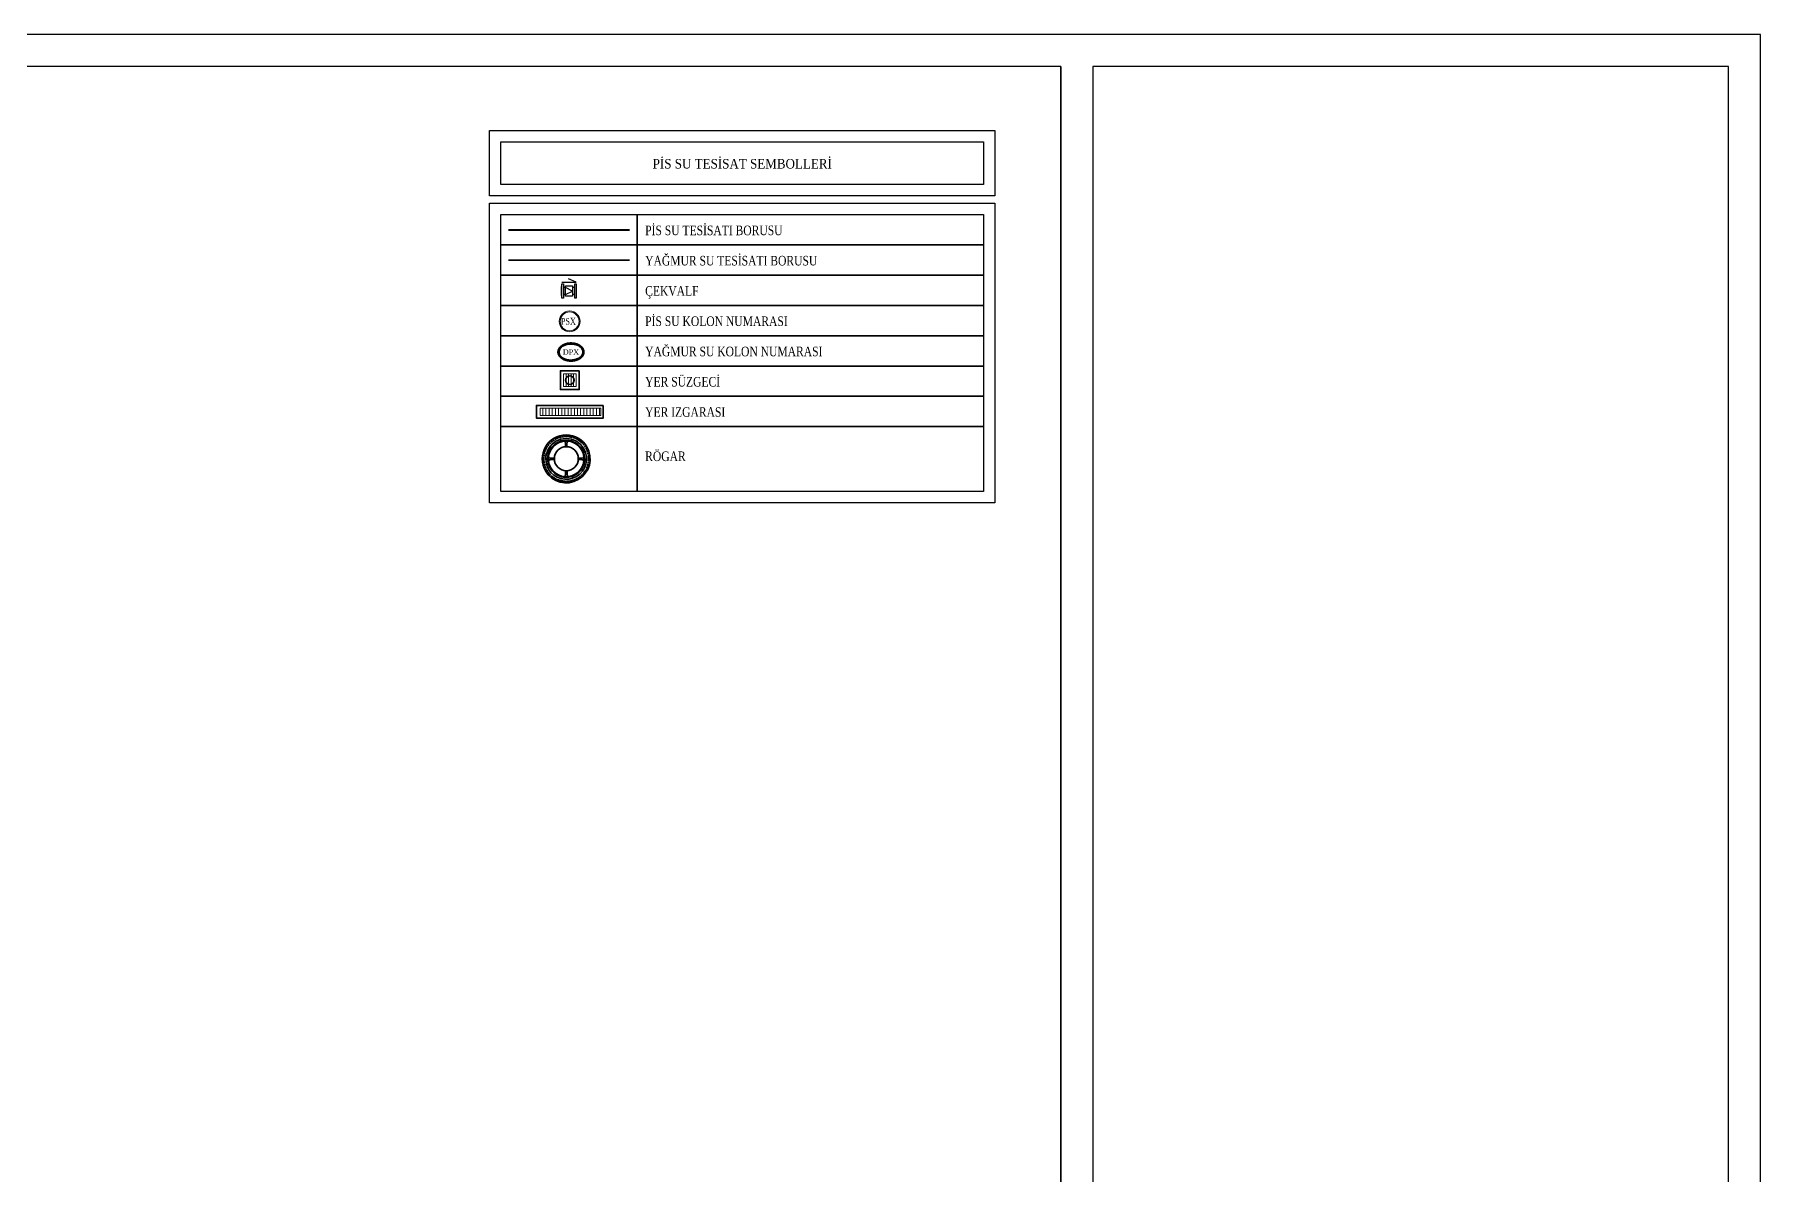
# Model space of a CAD drawing. Header units: centimetres. Extents: x 372964 to 529194, y 28783 to 59011.
# Drawn here: x 523791 to 529194, y 55445 to 59011 of the extents above; entities that cross this region are included whole.
import ezdxf
from ezdxf.enums import TextEntityAlignment as Align

# ---------------------------------------------------------------- set-up
doc = ezdxf.new("R2010")
doc.units = ezdxf.units.CM
for name, color, linetype, lineweight in [('0-KRCN-IST-YAZI', 81, 'Continuous', 30), ('0-KRCN-SHT-IZGARA', 171, 'Continuous', 35), ('0-KRCN-SHT-KOLADI-YAZIYAĞMURSUYU', 4, 'Continuous', 35), ('0-KRCN-SHT-PİSSU-BORU', 220, 'PISSU_LINE50', 40), ('0-KRCN-SHT-ROGAR', 151, 'Continuous', 35), ('0-KRCN-SHT-SÜZGEÇBANYO', 171, 'Continuous', 35), ('0-KRCN-SHT-YAZI', 31, 'Continuous', 35), ('0-KRCN-SHT-YAZI-KOLADI-PİSSU', 1, 'Continuous', 35), ('0-KRCN-SHT-ÇEKVALF', 4, 'Continuous', 25), ('0-KRCN-Z-ANTET', 71, 'Continuous', 30), ('0-MEK-SHT-aa YAĞMURSUYUBORUSU-100', 3, 'PISSU_LINE50', 35)]:
    doc.layers.add(name, color=color, linetype=linetype, lineweight=lineweight)
doc.styles.add('MUF', font='isocpeur.ttf')
doc.styles.add('YAZI', font='times.ttf')
doc.linetypes.add('PISSU_LINE50', pattern='A,50,-10,["C",MUF,S=10,R=0,X=1,Y=-5],0', length=60)

# ---------------------------------------------------------------- blocks, each defined once
blk = doc.blocks.new('G$CADAFA931')
blk.add_wipeout([(-2, 4.8), (-1.7, 4.8), (-1.7, 7.5), (0, 7.5), (0, 3.7), (2.2, 3.7), (2.2, 5.6), (9.8, 5.6), (9.8, 3.7), (12, 3.7), (12, 7.5), (13.7, 7.5), (13.7, 4.8), (14, 4.8), (14, -4.8), (13.7, -4.8), (13.7, -7.5), (12, -7.5), (12, -3.7), (9.8, -3.7), (9.8, -5.6), (2.2, -5.6), (2.2, -3.7), (0, -3.7), (0, -7.5), (-1.7, -7.5), (-1.7, -4.8), (-2, -4.8)]).dxf.layer = '0-KRCN-SHT-ÇEKVALF'
at = {"layer": '0-KRCN-SHT-ÇEKVALF'}
for p, q in [((2.2, 3.7), (0, 3.7)), ((2.2, 3.7), (9.8, 0)), ((9.8, 0), (2.2, -3.7)), ((12, 3.7), (9.8, 3.7)), ((-1.7, -9.2), (13.7, -9.2)), ((2.2, -3.7), (0, -3.7)), ((13.7, -9.2), (5.5, -12.8)), ((9.8, 0), (9.8, 0)), ((12, -3.7), (9.8, -3.7))]:
    blk.add_line(p, q, dxfattribs=at)
for points in [[(-1.7, 4.8), (-2, 4.8), (-2, -4.8), (-1.7, -4.8)], [(5.2, -5.6), (9.8, -5.6), (9.8, 5.6), (2.2, 5.6), (2.2, -5.6), (5.2, -5.6)], [(13.7, 4.8), (14, 4.8), (14, -4.8), (13.7, -4.8)]]:
    blk.add_lwpolyline(points, dxfattribs=at)
for points in [[(-1.7, 7.5), (-1.7, -7.5), (0, -7.5), (0, 7.5)], [(12, 7.5), (12, -7.5), (13.7, -7.5), (13.7, 7.5)]]:
    blk.add_lwpolyline(points, close=True, dxfattribs=at)
blk = doc.blocks.new('A$C354C280E')
at = {"layer": '0-KRCN-SHT-YAZI-KOLADI-PİSSU', "color": 6, "lineweight": 20}
for radius in [22, 20]:
    blk.add_circle((0, 0), radius, dxfattribs=at)
at = {"layer": '0-KRCN-SHT-YAZI-KOLADI-PİSSU', "color": 6, "style": 'YAZI', "width": 0.7}
blk.add_text('PS', height=14, rotation=360, dxfattribs=at).set_placement((0.6, 0), align=Align.MIDDLE_RIGHT)
blk.add_attdef('99', text='', height=14, rotation=360, dxfattribs=at).set_placement((0.6, 0), align=Align.MIDDLE_LEFT)
blk = doc.blocks.new('0-MEK-SHT-SÜZGEÇ BANYO-1')
at = {"layer": '0-KRCN-SHT-SÜZGEÇBANYO', "color": 120, "lineweight": 20}
for p, q in [((-5, -4.5), (5, -4.5)), ((-5, -6.5), (5, -6.5)), ((-5, -8.5), (5, -8.5)), ((-5, -10.5), (5, -10.5))]:
    blk.add_line(p, q, dxfattribs=at)
at = {"layer": '0-KRCN-SHT-SÜZGEÇBANYO'}
blk.add_lwpolyline([(-7.5, 0), (7.5, 0), (7.5, -15), (-7.5, -15)], close=True, dxfattribs=at)
at = {"layer": '0-KRCN-SHT-SÜZGEÇBANYO', "color": 120, "lineweight": 20}
blk.add_lwpolyline([(-5, -2.5), (5, -2.5), (5, -12.5), (-5, -12.5)], close=True, dxfattribs=at)
at = {"layer": '0-KRCN-SHT-SÜZGEÇBANYO'}
blk.add_circle((0, -7.5), 3.5, dxfattribs=at)
blk = doc.blocks.new('G$CD316F46C')
at = {"layer": '0-KRCN-SHT-ROGAR'}
for p, q in [((-29.8, 35), (-31.8, 37.3)), ((-28.6, 36), (-30.5, 38.3)), ((-26.1, 37.9), (-27.8, 40.4)), ((-24.8, 38.7), (-26.4, 41.3)), ((-22, 40.4), (-23.4, 43)), ((-20.6, 41.1), (-22, 43.8)), ((-17.7, 42.4), (-18.9, 45.2)), ((-16.3, 43), (-17.3, 45.8)), ((-13.2, 44), (-14.1, 46.9)), ((-11.7, 44.4), (-12.5, 47.4)), ((-8.6, 45.1), (-9.1, 48.1)), ((-7.1, 45.4), (-7.5, 48.4)), ((-3.9, 45.8), (-4.1, 48.8)), ((-2.3, 45.9), (-2.5, 48.9)), ((0.9, 45.9), (1, 48.9)), ((2.4, 45.8), (2.6, 48.8)), ((5.6, 45.5), (6, 48.5)), ((7.2, 45.3), (7.6, 48.3)), ((10.3, 44.7), (11, 47.6)), ((11.8, 44.3), (12.6, 47.2)), ((14.9, 43.3), (15.9, 46.2)), ((16.3, 42.8), (17.4, 45.6)), ((19.3, 41.5), (20.6, 44.2)), ((20.7, 40.8), (22, 43.5)), ((23.5, 39.2), (25, 41.8)), ((24.8, 38.4), (26.4, 40.9)), ((27.4, 36.6), (29.2, 38.9)), ((28.6, 35.6), (30.5, 37.9)), ((-45.7, 2.7), (-48.7, 2.8)), ((-45.6, 4.2), (-48.6, 4.5)), ((-45.2, 7.4), (-48.2, 7.9)), ((-44.9, 8.9), (-47.9, 9.5)), ((-44.2, 12.1), (-47.1, 12.8)), ((-43.8, 13.5), (-46.7, 14.4)), ((-42.8, 16.6), (-45.6, 17.7)), ((-42.2, 18), (-45, 19.2)), ((-40.8, 20.9), (-43.5, 22.3)), ((-40.1, 22.3), (-42.8, 23.8)), ((-39.1, 24.2), (-41.6, 25.7)), ((-38.2, 25.5), (-40.7, 27.1)), ((-36.4, 28.1), (-38.8, 29.9)), ((-35.4, 29.3), (-37.7, 31.2)), ((-33.3, 31.7), (-35.5, 33.8)), ((-32.2, 32.8), (-34.3, 35)), ((31, 33.5), (33.1, 35.7)), ((32.1, 32.4), (34.3, 34.5)), ((34.3, 30), (36.6, 32)), ((35.3, 28.8), (37.6, 30.7)), ((37.2, 26.2), (39.7, 28)), ((38.1, 25), (40.6, 26.6)), ((39.7, 22.2), (42.3, 23.6)), ((40.4, 20.8), (43.1, 22.2)), ((41.7, 17.9), (44.5, 19.1)), ((42.3, 16.5), (45.1, 17.5)), ((43.3, 13.4), (46.2, 14.3)), ((43.8, 11.9), (46.7, 12.7)), ((44.5, 8.8), (47.4, 9.3)), ((44.7, 7.3), (47.7, 7.7)), ((45.1, 4.1), (48.1, 4.3)), ((45.2, 2.5), (48.2, 2.7)), ((-45.7, -0.6), (-48.7, -0.6)), ((-45.7, -2.1), (-48.7, -2.3)), ((-45.4, -5.3), (-48.4, -5.7)), ((-45.1, -6.8), (-48.1, -7.3)), ((-44.5, -10), (-47.5, -10.7)), ((-44.1, -11.5), (-47, -12.3)), ((-43.2, -14.6), (-46, -15.5)), ((-42.7, -16), (-45.5, -17.1)), ((-41.4, -19), (-44.1, -20.2)), ((-40.7, -20.3), (-43.4, -21.7)), ((-39.1, -23.2), (-41.7, -24.7)), ((-38.3, -24.5), (-40.8, -26.1)), ((-36.5, -27.1), (-38.9, -28.9)), ((-35.5, -28.3), (-37.8, -30.2)), ((-33.4, -30.7), (-35.6, -32.8)), ((-32.3, -31.8), (-34.4, -34)), ((-29.9, -34), (-31.9, -36.3)), ((-28.8, -35), (-30.6, -37.4)), ((27.3, -35.8), (29.1, -38.2)), ((28.5, -34.8), (30.4, -37.1)), ((30.9, -32.7), (33, -34.9)), ((32, -31.6), (34.2, -33.7)), ((34.2, -29.3), (36.5, -31.2)), ((35.2, -28.1), (37.5, -30)), ((37.1, -25.5), (39.6, -27.2)), ((38, -24.2), (40.5, -25.8)), ((40.1, -20.5), (42.8, -21.9)), ((40.8, -19.1), (43.5, -20.4)), ((42.1, -16.1), (44.9, -17.2)), ((42.6, -14.7), (45.5, -15.7)), ((43.6, -11.6), (46.5, -12.4)), ((44, -10.1), (46.9, -10.8)), ((44.6, -7), (47.6, -7.5)), ((44.8, -5.4), (47.8, -5.8)), ((45.2, -0.7), (48.2, -0.8)), ((45.2, -2.2), (48.2, -2.4)), ((-26.2, -36.9), (-27.9, -39.4)), ((-24.9, -37.8), (-26.5, -40.3)), ((-22.1, -39.4), (-23.6, -42.1)), ((-20.8, -40.2), (-22.1, -42.8)), ((-17.8, -41.5), (-19, -44.3)), ((-16.4, -42.1), (-17.5, -44.9)), ((-13.4, -43.1), (-14.2, -46)), ((-11.9, -43.5), (-12.6, -46.4)), ((-8.7, -44.2), (-9.3, -47.2)), ((-7.2, -44.5), (-7.7, -47.5)), ((-4, -44.9), (-4.3, -47.9)), ((-2.5, -45), (-2.6, -48)), ((0.7, -45), (0.8, -48)), ((2.3, -45), (2.5, -48)), ((5.5, -44.7), (5.9, -47.7)), ((7, -44.5), (7.5, -47.4)), ((10.2, -43.8), (10.9, -46.8)), ((11.7, -43.5), (12.5, -46.4)), ((14.7, -42.5), (15.7, -45.3)), ((16.2, -42), (17.3, -44.8)), ((19.1, -40.7), (20.4, -43.4)), ((20.5, -40), (21.9, -42.7)), ((23.3, -38.4), (24.9, -41)), ((24.7, -37.6), (26.3, -40.1))]:
    blk.add_line(p, q, dxfattribs=at)
at = {"layer": '0-KRCN-SHT-ROGAR', "color": 120}
for p, q in [((-24.9, 2), (-32.9, 2)), ((-1.7, 24.9), (-1.7, 33.1)), ((1.4, 25), (1.4, 33.1)), ((24.9, 1.9), (32.4, 1.9)), ((-25, -1.1), (-32.9, -1.1)), ((-1.8, -24.9), (-1.8, -32.2)), ((1.3, -25), (1.3, -32.2)), ((25, -1.2), (32.4, -1.2))]:
    blk.add_line(p, q, dxfattribs=at)
blk.add_circle((0, 0), 25, dxfattribs=at)
at = {"layer": '0-KRCN-SHT-ROGAR'}
for radius, start, end in [(50, 329.911, 149.911), (42.5, 329.911, 149.911), (48.5, 128.6265, 130.5734), (48.5, 122.6265, 124.5734), (48.5, 116.6265, 118.5734), (48.5, 110.6265, 112.5734), (48.5, 104.6265, 106.5734), (48.5, 98.6265, 100.5734), (48.5, 92.6265, 94.5734), (48.5, 86.6265, 88.5734), (48.5, 80.6265, 82.5734), (48.5, 74.6265, 76.5734), (48.5, 68.6265, 70.5734), (48.5, 62.6265, 64.5734), (48.5, 56.6265, 58.5734), (48.5, 50.6265, 52.5734), (50, 149.911, 329.911), (48.5, 175.2486, 177.1955), (48.5, 169.2486, 171.1955), (48.5, 163.2486, 165.1955), (48.5, 157.2486, 159.1955), (48.5, 151.2486, 153.1955), (42.5, 149.911, 329.911), (48.5, 146.6265, 148.5734), (38.7, 149.911, 329.911), (48.5, 140.6265, 142.5734), (37.2, 149.911, 329.911), (48.5, 134.6265, 136.5734), (48.5, 44.6265, 46.5734), (48.5, 38.6265, 40.5734), (48.5, 32.6265, 34.5734), (48.5, 26.6265, 28.5734), (48.5, 20.6265, 22.5734), (48.5, 14.6265, 16.5734), (48.5, 8.6265, 10.5734), (48.5, 2.6265, 4.5734), (48.5, 181.2486, 183.1955), (48.5, 187.2486, 189.1955), (48.5, 193.2486, 195.1955), (48.5, 199.2486, 201.1955), (48.5, 205.2486, 207.1955), (48.5, 211.2486, 213.1955), (48.5, 217.2486, 219.1955), (48.5, 223.2486, 225.1955), (48.5, 313.2486, 315.1955), (48.5, 319.2486, 321.1955), (48.5, 325.2486, 327.1955), (48.5, 332.6265, 334.5734), (48.5, 338.6265, 340.5734), (48.5, 344.6265, 346.5734), (48.5, 350.6265, 352.5734), (48.5, 356.6265, 358.5734), (48.5, 229.2486, 231.1955), (48.5, 235.2486, 237.1955), (48.5, 241.2486, 243.1955), (48.5, 247.2486, 249.1955), (48.5, 253.2486, 255.1955), (48.5, 259.2486, 261.1955), (48.5, 265.2486, 267.1955), (48.5, 271.2486, 273.1955), (48.5, 277.2486, 279.1955), (48.5, 283.2486, 285.1955), (48.5, 289.2486, 291.1955), (48.5, 295.2486, 297.1955), (48.5, 301.2486, 303.1955), (48.5, 307.2486, 309.1955)]:
    blk.add_arc((-0.3, 0.4), radius, start, end, dxfattribs=at)
at = {"layer": '0-KRCN-SHT-ROGAR', "color": 120}
for centre, radius, start, end in [((-0.3, 0.4), 38.7, 329.911, 149.911), ((-0.3, 0.4), 37.2, 329.911, 149.911), ((-6.2, 33.1), 4.52, 359.911, 71.7708), ((5.9, 33), 4.52, 108.3327, 179.911), ((-32.9, 6.5), 4.52, 198.0512, 269.911), ((32.4, 6.4), 4.52, 269.911, 341.7708), ((-32.9, -5.6), 4.52, 89.911, 161.4893), ((-6.3, -32.2), 4.52, 288.0512, 359.911), ((5.8, -32.2), 4.52, 179.911, 251.4893), ((32.4, -5.7), 4.52, 18.3327, 89.911)]:
    blk.add_arc(centre, radius, start, end, dxfattribs=at)

msp = doc.modelspace()

# ---------------------------------------------------------------- hatches: boundary and pattern name
at = {"layer": '0-KRCN-SHT-IZGARA', "lineweight": 20}
h = msp.add_hatch(dxfattribs=at)
h.set_pattern_fill('LINE', color=120, scale=78.933333, angle=90, style=0)
h.set_pattern_definition([(90, (523724.886, 58022.509), (-9.866667, 3e-15), [])])
h.paths.add_polyline_path([(525563.641, 57842.686), (525374.094, 57842.686), (525374.094, 57819.006), (525563.641, 57819.006)])

# ---------------------------------------------------------------- linework, layer by layer
at = {"layer": '0-KRCN-IST-YAZI'}
for points in [[(525215.859, 58711.261), (526797.687, 58711.261), (526797.687, 58506.921), (525215.859, 58506.921)], [(525251.379, 58675.741), (526762.167, 58675.741), (526762.167, 58542.441), (525251.379, 58542.441)], [(525215.859, 58483.241), (526797.687, 58483.241), (526797.687, 57546.362), (525215.859, 57546.362)], [(525251.379, 58447.721), (526762.167, 58447.721), (526762.167, 57581.882), (525251.379, 57581.882)]]:
    msp.add_lwpolyline(points, close=True, dxfattribs=at)
at = {"layer": '0-KRCN-SHT-IZGARA'}
msp.add_lwpolyline([(525571.535, 57850.58), (525362.696, 57850.58), (525362.696, 57811.113), (525571.535, 57811.113), (525571.535, 57850.58)], dxfattribs=at)
at = {"layer": '0-KRCN-SHT-IZGARA', "color": 120, "lineweight": 20}
msp.add_lwpolyline([(525563.641, 57842.686), (525374.094, 57842.686), (525374.094, 57819.006), (525563.641, 57819.006)], close=True, dxfattribs=at)
at = {"layer": '0-KRCN-SHT-KOLADI-YAZIYAĞMURSUYU', "linetype": 'Continuous'}
for points, knots in [([(525429.902, 58017.812), (525429.902, 58017.364), (525429.931, 58016.466), (525430.062, 58015.127), (525430.241, 58014.02), (525430.495, 58012.817), (525430.844, 58011.524), (525431.363, 58010.054), (525431.977, 58008.626), (525432.68, 58007.245), (525433.476, 58005.917), (525434.28, 58004.74), (525435.07, 58003.699), (525436.044, 58002.538), (525437.235, 58001.274), (525438.668, 57999.938), (525439.849, 57998.967), (525441.071, 57998.038), (525442.338, 57997.15), (525444.034, 57996.091), (525445.797, 57995.112), (525447.416, 57994.314), (525449.049, 57993.585), (525450.694, 57992.921), (525452.563, 57992.256), (525454.472, 57991.66), (525456.417, 57991.134), (525458.394, 57990.679), (525460.398, 57990.293), (525462.424, 57989.978), (525464.469, 57989.733), (525466.528, 57989.558), (525468.595, 57989.454), (525470.667, 57989.421), (525472.739, 57989.458), (525474.807, 57989.565), (525476.865, 57989.743), (525478.909, 57989.992), (525480.935, 57990.31), (525482.937, 57990.699), (525484.912, 57991.159), (525486.856, 57991.688), (525488.763, 57992.287), (525490.631, 57992.956), (525492.453, 57993.695), (525494.228, 57994.505), (525495.95, 57995.387), (525497.615, 57996.34), (525499.218, 57997.367), (525500.755, 57998.468), (525502.256, 57999.673), (525503.587, 58000.878), (525504.757, 58002.068), (525505.75, 58003.19), (525506.474, 58004.102), (525507.163, 58005.041), (525507.815, 58006.007), (525508.579, 58007.299), (525509.262, 58008.638), (525509.792, 58009.867), (525510.268, 58011.169), (525510.68, 58012.545), (525511.031, 58014.16), (525511.218, 58015.526), (525511.314, 58016.765), (525511.347, 58018.008), (525511.282, 58019.526), (525511.098, 58021.033), (525510.812, 58022.521), (525510.425, 58023.983), (525509.887, 58025.537), (525509.346, 58026.794), (525508.742, 58028.016), (525508.076, 58029.202), (525507.186, 58030.568), (525506.374, 58031.657), (525505.514, 58032.707), (525504.607, 58033.719), (525503.353, 58034.97), (525502.331, 58035.875), (525501.266, 58036.748), (525500.27, 58037.514), (525498.888, 58038.475), (525497.454, 58039.378), (525495.971, 58040.223), (525494.444, 58041.011), (525492.874, 58041.743), (525491.265, 58042.419), (525489.62, 58043.039), (525487.659, 58043.699), (525485.367, 58044.36), (525482.736, 58044.978), (525480.656, 58045.361), (525478.552, 58045.681), (525476.427, 58045.935), (525473.677, 58046.136), (525470.915, 58046.213), (525468.458, 58046.169), (525466.009, 58046.033), (525463.573, 58045.803), (525460.861, 58045.42), (525458.186, 58044.912), (525455.849, 58044.349), (525453.841, 58043.775), (525452.153, 58043.228), (525450.497, 58042.626), (525448.876, 58041.968), (525447.294, 58041.254), (525445.752, 58040.484), (525444.255, 58039.657), (525442.758, 58038.745), (525441.269, 58037.738), (525439.799, 58036.628), (525438.4, 58035.446), (525437.224, 58034.329), (525436.09, 58033.137), (525435.109, 58031.984), (525434.158, 58030.717), (525433.365, 58029.531), (525432.802, 58028.574), (525432.277, 58027.593), (525431.791, 58026.589), (525431.246, 58025.26), (525430.787, 58023.896), (525430.459, 58022.656), (525430.189, 58021.344), (525429.992, 58019.961), (525429.911, 58018.708), (525429.902, 58017.992), (525429.902, 58017.812)], [0, 0, 0, 0, 1.21339293, 2.42473124, 3.63489945, 4.23987968, 5.7478537, 7.25061553, 8.45036004, 9.9454989, 11.43713461, 12.62924321, 13.79813259, 14.96748664, 16.72440243, 18.48754911, 20.25915826, 20.85193816, 22.63814716, 24.43835494, 26.25374456, 28.08506238, 29.31503335, 31.08783614, 32.87543885, 34.67718763, 36.49221248, 38.3194604, 40.15772725, 42.00568806, 43.86168904, 45.72323025, 47.58851284, 49.45568478, 51.32287003, 53.18819734, 55.0498291, 56.90523756, 58.75253039, 60.59023363, 62.41697032, 64.23149033, 66.03270175, 67.81970382, 69.59116115, 71.34787006, 73.08989323, 74.81761227, 76.53175626, 78.23342668, 79.92411713, 81.73188659, 83.08334945, 84.4322027, 85.77980492, 86.22905114, 87.57846393, 88.92888361, 90.28144765, 91.63757804, 92.5445757, 94.02880747, 95.51508558, 97.00498723, 97.75200873, 98.8727907, 100.36434615, 101.85439832, 102.97201475, 104.45737462, 105.93716628, 107.41320008, 108.15038692, 109.62049886, 111.0878939, 112.55444747, 113.28796958, 114.75557978, 116.22646897, 118.07193451, 118.44221433, 119.94900834, 121.46489506, 122.99085289, 124.52761865, 126.07569893, 127.63538399, 129.20676336, 130.7904493, 132.38563882, 134.7986363, 137.2339575, 139.68875866, 140.51087388, 142.98603009, 145.47065952, 147.96044101, 150.45094642, 152.10958246, 154.59055578, 157.05924104, 159.51188105, 161.94502458, 163.55487615, 165.15343888, 166.74061708, 168.316109, 169.87976517, 171.43160544, 172.97183582, 174.50086452, 176.16921248, 177.82707391, 179.47579686, 181.11716916, 182.20851577, 183.92100538, 185.20467104, 186.48880743, 187.77470896, 188.20404817, 189.49509554, 190.78787061, 192.08334418, 193.38269276, 194.25185229, 195.70257141, 197.15469845, 197.63942296, 197.63942296, 197.63942296, 197.63942296]), ([(525433.232, 58017.812), (525433.232, 58016.492), (525433.383, 58015.173), (525433.97, 58012.596), (525434.405, 58011.34), (525435.525, 58008.931), (525436.208, 58007.778), (525438.54, 58004.544), (525440.482, 58002.638), (525444.939, 57999.317), (525447.457, 57997.9), (525454.076, 57995.064), (525458.395, 57993.906), (525467.359, 57992.672), (525472.001, 57992.597), (525481.042, 57993.537), (525485.437, 57994.551), (525493.448, 57997.611), (525497.068, 57999.655), (525501.656, 58003.56), (525503.076, 58005.069), (525505.444, 58008.365), (525506.392, 58010.154), (525507.56, 58013.587), (525507.881, 58015.195), (525508.065, 58018.439), (525507.929, 58020.073), (525507.221, 58023.247), (525506.651, 58024.787), (525505.148, 58027.697), (525504.216, 58029.069), (525502.06, 58031.623), (525500.837, 58032.806), (525496.772, 58036.097), (525493.56, 58037.908), (525486.505, 58040.719), (525482.661, 58041.718), (525474.704, 58042.862), (525470.594, 58043.006), (525462.505, 58042.431), (525458.529, 58041.712), (525451.094, 58039.445), (525447.635, 58037.899), (525442.387, 58034.535), (525440.398, 58032.9), (525437.396, 58029.605), (525436.266, 58028.025), (525434.494, 58024.636), (525433.855, 58022.825), (525433.328, 58019.921), (525433.232, 58018.867), (525433.232, 58017.812)], [0, 0, 0, 0, 0.13864935, 0.13864935, 0.2772987, 0.2772987, 0.41594805, 0.41594805, 0.68812098, 0.68812098, 0.96029391, 0.96029391, 1.34966335, 1.34966335, 1.73903278, 1.73903278, 2.12840222, 2.12840222, 2.51777166, 2.51777166, 2.7269123, 2.7269123, 2.93605295, 2.93605295, 3.10671137, 3.10671137, 3.27736978, 3.27736978, 3.4480282, 3.4480282, 3.61868661, 3.61868661, 3.78934503, 3.78934503, 4.13557457, 4.13557457, 4.4818041, 4.4818041, 4.82803364, 4.82803364, 5.17426317, 5.17426317, 5.52049271, 5.52049271, 5.77410359, 5.77410359, 5.97327976, 5.97327976, 6.17245593, 6.17245593, 6.28318531, 6.28318531, 6.28318531, 6.28318531])]:
    msp.add_open_spline(points, degree=3, knots=knots, dxfattribs=at)
at = {"layer": '0-KRCN-SHT-PİSSU-BORU', "ltscale": 2}
msp.add_line((525275.059, 58400.361), (525653.939, 58400.361), dxfattribs=at)
at = {"layer": '0-KRCN-SHT-YAZI'}
for p, q in [((525677.619, 58447.721), (525677.619, 57581.882)), ((525251.379, 58353.001), (525677.619, 58353.001)), ((525677.619, 58353.001), (526762.167, 58353.001)), ((525251.379, 58258.281), (525677.619, 58258.281)), ((525677.619, 58258.281), (526762.167, 58258.281)), ((525251.379, 58163.561), (525677.619, 58163.561)), ((525677.619, 58163.561), (526762.167, 58163.561)), ((525251.379, 58068.841), (525677.619, 58068.841)), ((525677.619, 58068.841), (526762.167, 58068.841)), ((525251.379, 57974.121), (525677.619, 57974.121)), ((525677.619, 57974.121), (526762.167, 57974.121)), ((525251.379, 57879.401), (525677.619, 57879.401)), ((525677.619, 57879.401), (526762.167, 57879.401)), ((525251.379, 57784.681), (525677.619, 57784.681)), ((525677.619, 57784.681), (526762.167, 57784.681))]:
    msp.add_line(p, q, dxfattribs=at)
at = {"layer": '0-KRCN-Z-ANTET'}
for points in [[(405464.066, 50011.261), (529193.918, 50011.261), (529193.918, 59011.261), (405464.066, 59011.261)], [(503064.066, 50111.261), (527003.918, 50111.261), (527003.918, 58911.261), (503064.066, 58911.261)]]:
    msp.add_lwpolyline(points, close=True, dxfattribs=at)
for points in [[(527003.918, 58911.261), (527003.918, 50111.261)], [(527103.918, 58911.261), (527103.918, 50111.261)], [(527103.918, 50111.261), (529093.918, 50111.261), (529093.918, 58911.261), (527103.918, 58911.261)], [(527103.918, 50111.261), (529093.918, 50111.261), (529093.918, 58911.261), (527103.918, 58911.261)]]:
    msp.add_lwpolyline(points, dxfattribs=at)
at = {"layer": '0-MEK-SHT-aa YAĞMURSUYUBORUSU-100', "ltscale": 2}
msp.add_line((525275.059, 58305.641), (525653.939, 58305.641), dxfattribs=at)

# ---------------------------------------------------------------- block references
at = {"layer": '0-KRCN-SHT-ROGAR', "xscale": -1.5, "yscale": 1.5, "zscale": 1.5, "rotation": 180}
msp.add_blockref('G$CD316F46C', (525456.107, 57684.13), dxfattribs=at)
at = {"layer": '0-KRCN-SHT-SÜZGEÇBANYO', "xscale": 3.946666666666667, "yscale": 3.946666666666667, "zscale": 3.946666666666667, "rotation": 270}
msp.add_blockref('0-MEK-SHT-SÜZGEÇ BANYO-1', (525496.715, 57929.851), dxfattribs=at)
at = {"layer": '0-KRCN-SHT-YAZI-KOLADI-PİSSU', "color": 6, "lineweight": 20}
ref = msp.add_blockref('A$C354C280E', (525466.449, 58113.813, 0), dxfattribs=dict(at, xscale=1.48, yscale=1.48, zscale=1.48))
ref.add_attrib('99', 'X', dxfattribs={"color": 6, "height": 22.2, "style": 'YAZI', "width": 0.7}).set_placement((525467.341, 58113.813, 0), align=Align.MIDDLE_LEFT)

# ---------------------------------------------------------------- texts
at = {"layer": '0-KRCN-SHT-KOLADI-YAZIYAĞMURSUYU', "style": 'YAZI'}
msp.add_text('DPX', height=16.65, dxfattribs=at).set_placement((525470.572, 58017.8), align=Align.MIDDLE)
at = {"layer": '0-KRCN-SHT-YAZI', "color": 61, "style": 'YAZI', "width": 0.9}
msp.add_text('PİS SU TESİSAT SEMBOLLERİ', height=30, dxfattribs=at).set_placement((526006.773, 58606.977), align=Align.MIDDLE_CENTER)
at = {"layer": '0-KRCN-SHT-YAZI', "color": 61, "style": 'YAZI', "width": 0.8}
for s, p in [('PİS SU TESİSATI BORUSU', (525702.832, 58383.481)), ('YAĞMUR SU TESİSATI BORUSU', (525702.832, 58288.761)), ('ÇEKVALF', (525702.832, 58194.041)), ('PİS SU KOLON NUMARASI', (525702.832, 58099.321)), ('YAĞMUR SU KOLON NUMARASI', (525702.832, 58004.601)), ('YER SÜZGECİ', (525702.832, 57909.881)), ('YER IZGARASI', (525702.832, 57815.161)), ('RÖGAR', (525702.832, 57676.751))]:
    msp.add_text(s, height=30, dxfattribs=at).set_placement(p)

# ---------------------------------------------------------------- next in the draw order: block references
at = {"layer": '0-KRCN-SHT-ÇEKVALF', "xscale": -2.96, "yscale": 2.96, "zscale": 2.96, "rotation": 180}
msp.add_blockref('G$CADAFA931', (525446.787, 58208.721), dxfattribs=at)

doc.saveas('drawing.dxf')
